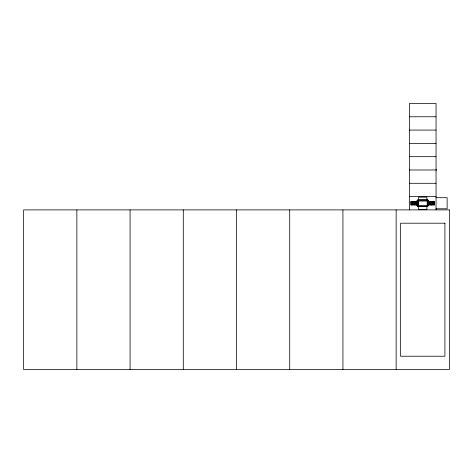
<?xml version="1.0" encoding="UTF-8"?>
<svg xmlns="http://www.w3.org/2000/svg" width="473" height="473" viewBox="0 0 473 473"><rect width="100%" height="100%" fill="white"/><g stroke="black" fill="none" stroke-linecap="round" stroke-linejoin="round"><path stroke-width="0.71" d="M411.285 202.208L411.285 202.681M411.285 203.804L411.285 204.277M412.941 201.995L412.592 201.995M412.592 204.49L412.941 204.49M432.896 201.995L432.547 201.995M432.547 204.49L432.896 204.49M409.441 116.772L436.047 116.772M409.441 130.075L436.047 130.075M409.441 143.378L436.047 143.378M409.441 156.681L436.047 156.681M409.441 169.984L436.325 169.996L436.325 169.417L436.254 169.996M409.441 183.288L436.047 183.288M409.441 196.591L436.047 196.591M436.047 197.702L447.133 197.702L447.133 208.788L436.047 208.788M427.663 199.984L417.825 199.984L417.825 206.5M417.825 200.191L418.102 200.759L416.926 200.747L416.926 205.737L418.102 205.725L417.825 206.293M427.734 200.747L428.562 200.747L428.562 205.737L427.734 205.737M416.955 200.818L417.718 200.818M428.532 200.818L427.769 200.818L427.769 205.666L428.532 205.666M418.309 201.025L427.178 201.025M417.825 201.303L417.825 201.859M416.926 201.51L411.037 201.51L411.037 204.975L416.926 204.904M428.562 201.51L434.451 201.51L434.451 204.975L428.562 204.904M411.102 201.581L416.926 201.581M428.562 201.581L434.385 201.581M411.138 201.859L416.057 201.859M429.431 201.859L434.35 201.859M411.138 201.995L416.057 201.995M429.431 201.995L434.35 201.995M417.825 202.409L417.825 202.964M411.138 202.828L411.593 202.964M412.799 202.828L413.562 202.893M413.633 202.828L414.395 202.929L414.395 201.581M415.294 202.828L416.057 202.893M430.259 202.828L430.72 202.964M431.926 202.828L432.381 202.964M432.754 202.828L433.516 202.929L433.587 201.581M433.587 202.828L434.043 202.964M411.593 202.893L411.9 202.929L411.9 201.581M412.734 202.964L412.734 201.581L412.769 202.964L411.971 202.828L411.971 201.581M415.229 202.893L414.466 202.828L414.466 201.581M430.259 201.581L430.229 202.964L429.431 202.828L429.431 201.581L429.395 202.964L434.385 202.964M430.72 202.893L431.021 202.893M431.547 202.893L431.855 202.929L431.855 201.581M432.381 202.893L432.689 202.893M434.043 202.893L434.35 202.893M411.102 202.964L416.092 202.964L416.057 201.581M417.825 203.52L417.825 204.076M429.431 203.52L429.431 204.904L429.395 203.52L434.385 203.52M411.971 203.591L412.734 203.656L412.734 204.904L412.769 203.52L413.106 203.591M413.633 203.556L413.94 203.591M414.395 204.904L414.431 203.52L414.768 203.591M415.294 203.591L416.057 203.656M429.431 203.591L429.732 203.591M431.092 203.591L431.855 203.656L431.855 204.904M432.227 203.591L431.926 203.556L431.926 204.904M433.587 203.556L433.895 203.591M411.9 203.656L411.138 203.556L416.092 203.52L416.057 204.904M413.562 203.656L413.106 203.52M414.395 203.656L413.94 203.52M415.229 203.656L414.768 203.52M431.021 203.656L430.259 203.556L430.259 204.904M432.689 203.656L432.227 203.52M434.35 203.656L433.895 203.52M411.138 204.49L416.057 204.49M429.431 204.49L434.35 204.49M411.138 204.626L416.057 204.626M417.825 204.626L417.825 205.181M429.431 204.626L434.35 204.626M418.309 205.459L427.178 205.459M416.955 205.666L417.718 205.666M419.125 206.293L419.711 206.293M420.804 206.5L420.237 206.222L420.816 206.293M421.342 206.293L421.928 206.222L421.36 206.5M422.454 206.293L423.033 206.293M423.56 206.293L424.145 206.293M425.239 206.5L424.671 206.222L425.251 206.293M425.777 206.293L426.362 206.222L425.795 206.5M436.047 209.894L436.047 103.469L409.441 103.469L409.441 209.894M434.385 201.51L434.385 204.975M433.552 203.52L433.552 204.904L433.516 203.656L433.061 203.52L432.689 204.904M433.516 201.581L433.516 202.964M432.754 201.581L432.689 202.964M431.926 201.581L431.89 202.964M431.547 202.964L431.092 202.828L431.092 201.581M431.021 201.581L431.021 202.964M430.194 201.581L430.194 202.964M430.194 204.904L430.194 203.656L429.732 203.52M427.178 199.984L427.178 206.5M426.9 199.919L426.9 197.146L418.587 197.146L418.587 199.919M426.9 206.571L426.9 209.338L418.587 209.338L418.587 206.571M424.127 206.5L423.577 206.5M423.022 206.5L422.466 206.5M419.693 206.5L419.143 206.5M418.309 199.984L418.309 206.5M418.031 200.18L418.031 200.759M418.031 201.291L418.031 201.87M418.031 202.397L418.031 202.976M418.031 203.508L418.031 204.088M418.031 204.614L418.031 205.193M418.031 205.725L418.031 206.305M415.229 201.581L415.229 202.964M415.259 203.52L415.229 204.904M414.466 203.52L414.466 204.904M413.633 201.581L413.562 202.964M413.597 203.52L413.562 204.904M411.971 204.904L411.971 203.52L411.9 204.904M411.102 201.51L411.102 204.975M396.138 209.894L396.138 369.531M342.925 209.894L342.925 369.531M289.713 209.894L289.713 369.531M236.5 209.894L236.5 369.531M183.288 209.894L183.288 369.531M130.075 209.894L130.075 369.531M76.863 209.894L76.863 369.531M427.734 199.919L417.754 199.919L417.754 206.565L427.734 206.571L427.734 199.919M449.35 209.894L23.65 209.894L23.65 369.531L449.35 369.531L449.35 209.894M444.916 223.197L400.572 223.197L400.572 356.228L444.916 356.228L444.916 223.197M431.092 204.904L431.092 203.52L431.057 204.904"/></g></svg>
